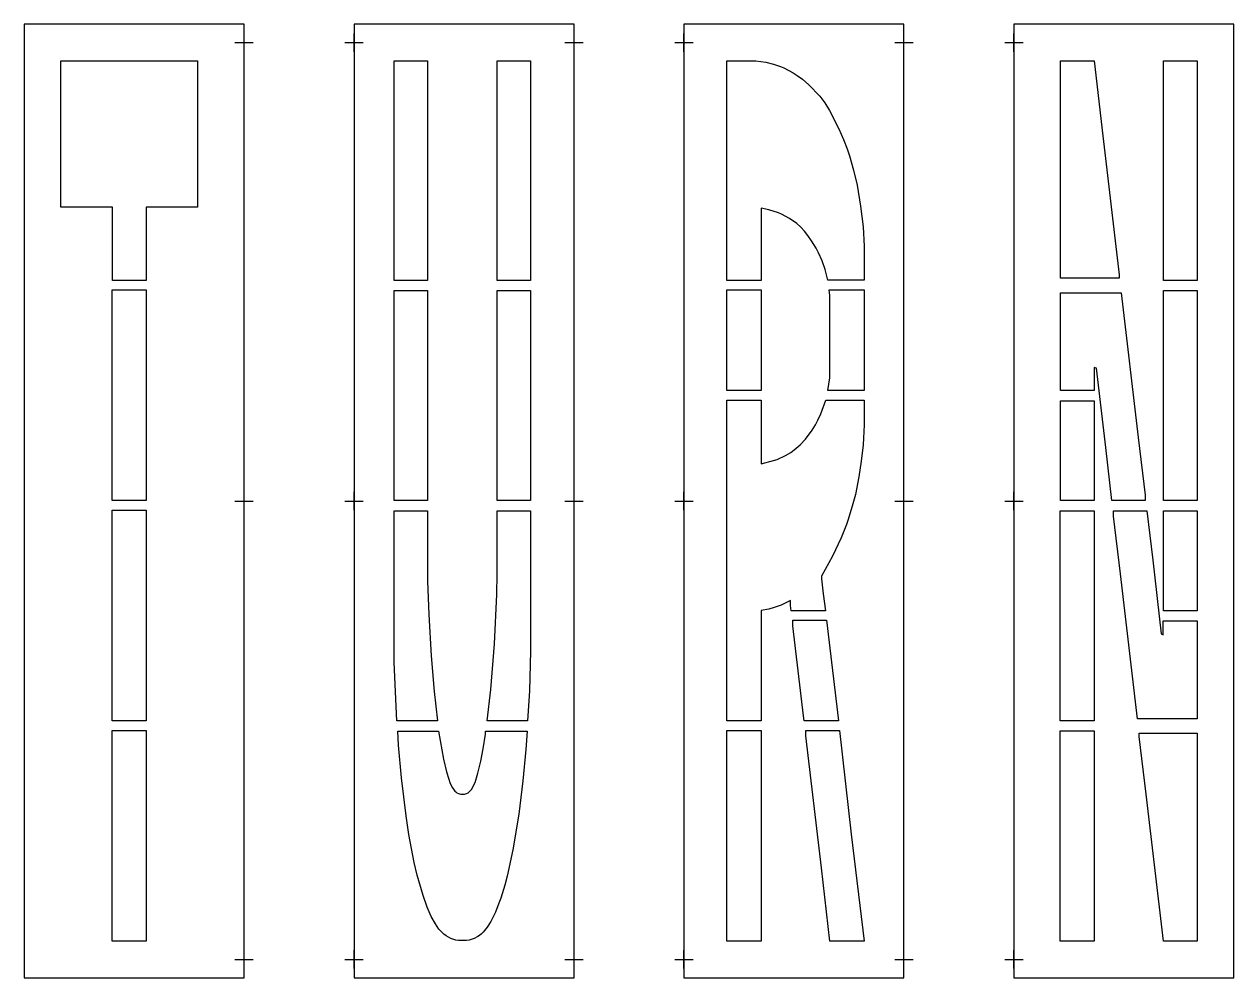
# Model space of a CAD drawing. Header units: inches. Extents: x 0 to 132, y 0 to 104.
import ezdxf

# ---------------------------------------------------------------- set-up
doc = ezdxf.new("R2010")
doc.units = ezdxf.units.IN
doc.header["$MEASUREMENT"] = 0
doc.layers.add('CUT', color=1, linetype='Continuous')
doc.layers.add('REG', color=5, linetype='Continuous')

msp = doc.modelspace()

# ---------------------------------------------------------------- linework, layer by layer
at = {"layer": 'CUT'}
for points in [[(0, 0), (24, 0), (24, 104), (0, 104)], [(36, 0), (60, 0), (60, 104), (36, 104)], [(72, 0), (96, 0), (96, 104), (72, 104)], [(108, 0), (132, 0), (132, 104), (108, 104)], [(9.62, 76.06), (9.62, 84.05), (4, 84.05), (4, 99.99), (18.93, 99.99), (18.93, 84.04), (13.31, 84.04), (13.31, 76.06)], [(44.02, 100), (44.02, 76.06), (40.39, 76.06), (40.39, 100)], [(55.26, 100), (55.26, 76.06), (51.63, 76.06), (51.63, 100)], [(91.66, 79.79), (91.66, 76.07), (87.68, 76.07), (87.39, 77.23), (87.07, 78.2), (86.68, 79.08), (86.42, 79.57), (85.91, 80.39), (85.51, 80.96), (85.15, 81.43), (84.76, 81.85), (84.3, 82.25), (83.52, 82.81), (82.63, 83.28), (82.3, 83.42), (81.27, 83.76), (80.42, 83.95), (80.42, 76.06), (76.66, 76.06), (76.66, 100), (79.84, 100), (80.92, 99.87), (81.78, 99.65), (82.55, 99.38), (82.88, 99.24), (83.9, 98.69), (84.36, 98.41), (84.94, 98.01), (85.64, 97.4), (86.81, 96.16), (87.37, 95.41), (87.88, 94.59), (88.91, 92.6), (89.42, 91.44), (89.81, 90.4), (90.06, 89.65), (90.51, 88.08), (90.89, 86.44), (91.28, 84.16), (91.54, 81.91)], [(119.5, 76.32), (113.07, 76.32), (113.07, 99.99), (116.76, 99.99), (117.7, 91.82), (119.5, 76.65)], [(128, 100), (128, 76.06), (124.31, 76.06), (124.31, 100)], [(13.31, 75.02), (13.31, 52.04), (9.61, 52.04), (9.61, 75.02)], [(44.02, 74.96), (44.02, 52.04), (40.39, 52.04), (40.39, 74.96)], [(55.26, 74.96), (55.26, 52.04), (51.63, 52.04), (51.63, 74.96)], [(80.42, 75.02), (80.42, 64.05), (76.67, 64.05), (76.67, 75.02)], [(87.71, 64.05), (87.91, 65.43), (87.91, 74.4), (87.83, 75.02), (91.66, 75.02), (91.66, 64.05)], [(113.07, 74.69), (119.72, 74.69), (121.56, 58.93), (122.32, 52.63), (122.32, 52.04), (118.69, 52.04), (118.05, 57.82), (117, 66.47), (116.76, 66.57), (116.76, 64.05), (113.07, 64.05)], [(128, 74.96), (128, 52.04), (124.31, 52.04), (124.31, 74.96)], [(83.62, 40.59), (83.62, 41.14), (82.62, 40.65), (81.85, 40.38), (81.27, 40.22), (80.42, 40.06), (80.42, 28.02), (76.67, 28.02), (76.67, 63.01), (80.41, 63.01), (80.41, 56.04), (81.78, 56.4), (82.17, 56.54), (83.07, 56.95), (83.65, 57.29), (84.04, 57.57), (84.69, 58.12), (85.26, 58.73), (85.98, 59.71), (86.36, 60.32), (86.62, 60.81), (86.94, 61.49), (87.49, 63.01), (91.66, 63.01), (91.66, 60.31), (91.54, 58.12), (91.34, 56.35), (91.09, 54.64), (90.7, 52.7), (90.44, 51.68), (89.93, 49.97), (89.74, 49.42), (89.16, 47.98), (88.21, 46), (87.02, 43.8), (87.02, 43.52), (87.19, 41.88), (87.45, 40.03), (83.7, 40.03)], [(116.76, 62.94), (116.76, 52.04), (113.07, 52.04), (113.07, 62.94)], [(13.31, 51), (13.31, 28.02), (9.61, 28.02), (9.61, 51)], [(44.15, 39.63), (44.41, 35.13), (44.73, 31.24), (45.1, 28.02), (40.66, 28.02), (40.39, 34.38), (40.39, 50.94), (44.02, 50.94), (44.02, 43.25)], [(55.26, 50.94), (55.26, 35.61), (55.14, 31.31), (54.94, 28.02), (50.54, 28.02), (50.93, 31.44), (51.31, 36.42), (51.57, 41.82), (51.63, 44.07), (51.63, 50.94)], [(116.76, 50.94), (116.76, 28.02), (113.06, 28.02), (113.06, 50.94)], [(118.88, 50.93), (122.5, 50.93), (123.15, 45.53), (124.06, 37.53), (124.3, 37.42), (124.3, 38.92), (127.99, 38.92), (127.99, 28.26), (121.48, 28.26), (119.63, 44.05), (118.88, 50.35)], [(127.99, 50.93), (127.99, 40.03), (124.31, 40.03), (124.31, 50.93)], [(85.11, 28.02), (85.03, 28.58), (83.88, 38.4), (83.88, 38.99), (87.57, 38.99), (88.85, 28.02)], [(13.31, 26.98), (13.31, 4), (9.61, 4), (9.61, 26.98)], [(48.05, 20.04), (48.17, 20.07), (48.28, 20.11), (48.44, 20.19), (48.6, 20.32), (48.74, 20.46), (48.84, 20.59), (48.94, 20.75), (49.2, 21.3), (49.52, 22.33), (49.84, 23.63), (50.1, 24.96), (50.35, 26.56), (50.35, 26.91), (54.88, 26.91), (54.75, 24.89), (54.43, 21.48), (53.98, 17.83), (53.34, 13.94), (52.7, 11.07), (52.45, 10.12), (52, 8.69), (51.8, 8.13), (51.42, 7.17), (51.1, 6.49), (50.91, 6.14), (50.52, 5.52), (50.07, 4.96), (49.9, 4.78), (49.69, 4.62), (49.49, 4.49), (49.1, 4.28), (48.77, 4.17), (48.56, 4.11), (48.26, 4.07), (47.39, 4.07), (47.09, 4.11), (46.89, 4.16), (46.56, 4.28), (46.05, 4.56), (45.78, 4.76), (45.25, 5.32), (44.87, 5.88), (44.42, 6.7), (43.98, 7.72), (43.53, 8.96), (42.89, 11.21), (42.57, 12.58), (41.99, 15.61), (41.67, 17.66), (41.16, 21.82), (40.84, 25.37), (40.77, 26.91), (45.2, 26.91), (45.75, 23.83), (46.07, 22.47), (46.33, 21.65), (46.46, 21.3), (46.72, 20.76), (46.84, 20.56), (46.92, 20.46), (47, 20.37), (47.09, 20.29), (47.23, 20.19), (47.39, 20.11), (47.51, 20.07), (47.64, 20.04), (47.77, 20.03), (47.92, 20.03)], [(80.42, 26.98), (80.42, 4), (76.66, 4), (76.66, 26.98)], [(85.29, 26.98), (88.97, 26.98), (90.26, 15.68), (91.65, 4.01), (87.91, 4.01), (87, 12.01), (85.29, 26.39)], [(116.76, 26.92), (116.76, 4), (113.06, 4), (113.06, 26.92)], [(121.69, 26.67), (127.99, 26.67), (127.99, 4.01), (124.31, 4.01), (122.44, 20.02), (121.69, 26.33)]]:
    msp.add_lwpolyline(points, close=True, dxfattribs=at)
at = {"layer": 'REG'}
for points in [[(24, 101), (24, 103)], [(36, 101), (36, 103)], [(60, 101), (60, 103)], [(72, 101), (72, 103)], [(96, 101), (96, 103)], [(108, 101), (108, 103)], [(23, 102), (25, 102)], [(35, 102), (37, 102)], [(59, 102), (61, 102)], [(71, 102), (73, 102)], [(95, 102), (97, 102)], [(107, 102), (109, 102)], [(24, 51), (24, 53)], [(36, 51), (36, 53)], [(60, 51), (60, 53)], [(72, 51), (72, 53)], [(96, 51), (96, 53)], [(108, 51), (108, 53)], [(23, 52), (25, 52)], [(35, 52), (37, 52)], [(59, 52), (61, 52)], [(71, 52), (73, 52)], [(95, 52), (97, 52)], [(107, 52), (109, 52)], [(24, 1), (24, 3)], [(36, 1), (36, 3)], [(60, 1), (60, 3)], [(72, 1), (72, 3)], [(96, 1), (96, 3)], [(108, 1), (108, 3)], [(23, 2), (25, 2)], [(35, 2), (37, 2)], [(59, 2), (61, 2)], [(71, 2), (73, 2)], [(95, 2), (97, 2)], [(107, 2), (109, 2)]]:
    msp.add_lwpolyline(points, dxfattribs=at)

doc.saveas('drawing.dxf')
